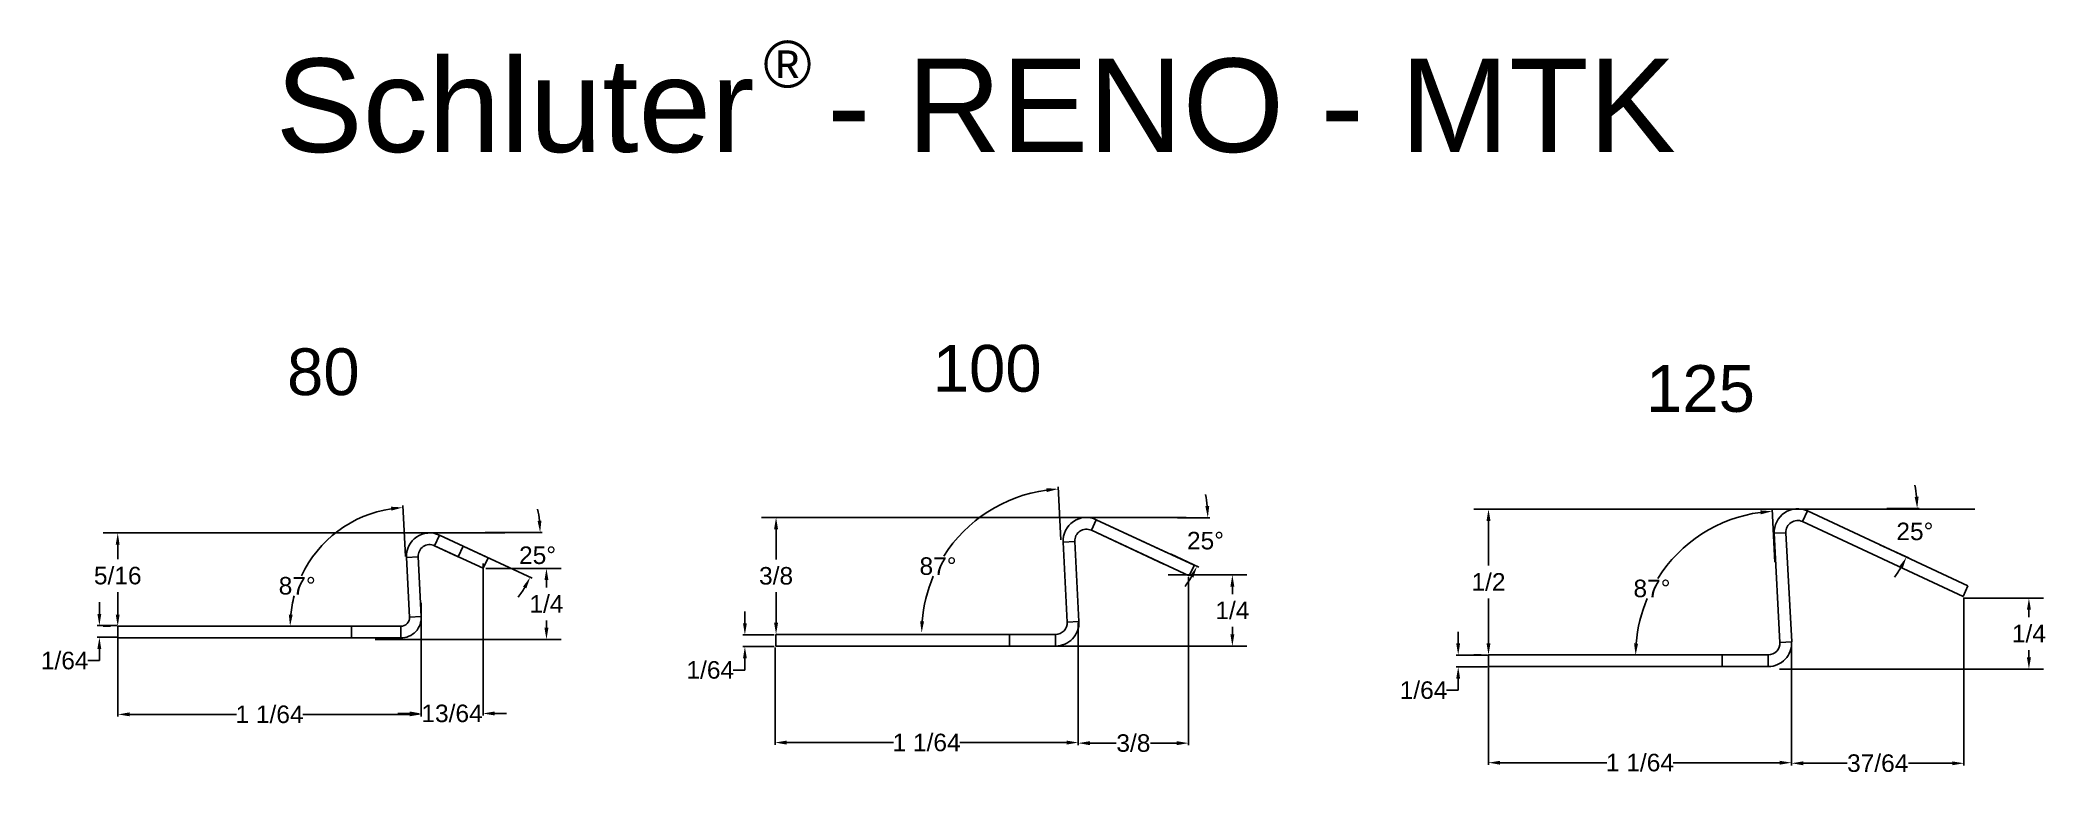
# Model space of a CAD drawing. Header units: millimetres. Extents: x 158 to 330, y 69 to 133.
import ezdxf

# ---------------------------------------------------------------- set-up
doc = ezdxf.new("R2010")
doc.units = ezdxf.units.MM
doc.linetypes.add('AUSGEZOGEN', pattern=[0])
doc.linetypes.add('VONLAYER', pattern=[0])
for name, color, linetype in [('4', 7, 'Continuous'), ('Bem', 3, 'Continuous'), ('TEXT', 7, 'Continuous'), ('var3', 7, 'Continuous'), ('var4', 7, 'Continuous')]:
    doc.layers.add(name, color=color, linetype=linetype)
doc.styles.add('ARIAL', font='ARIAL.TTF')
doc.styles.add('STYLE1', font='ARIAL.TTF')
doc.dimstyles.new('ISO-25', dxfattribs={"dimtxt": 2.5, "dimasz": 2.5, "dimexe": 1.25, "dimexo": 0.625, "dimtad": 1, "dimtxsty": 'Standard', "dimcen": 2.5, "dimclrt": 7, "dimadec": 0, "dimazin": 0, "dimtfac": 1, "dimtmove": 0, "dimatfit": 3, "dimfxl": 0, "dimarcsym": 0})
doc.dimstyles.get("Standard").update_dxf_attribs({"dimtxt": 0.18, "dimasz": 0.18, "dimexe": 0.18, "dimexo": 0.0625, "dimgap": 0.09, "dimtad": 0, "dimtih": 1, "dimtoh": 1, "dimdec": 4, "dimzin": 0, "dimdsep": 46, "dimtxsty": 'Standard', "dimcen": 0.09, "dimadec": 0, "dimazin": 0, "dimtfac": 1, "dimtdec": 4, "dimtofl": 0, "dimtmove": 0, "dimatfit": 3, "dimfxl": 0, "dimtolj": 1, "dimtzin": 0, "dimarcsym": 0})

# ---------------------------------------------------------------- blocks, each defined once
blk = doc.blocks.new('645604C0_00026', base_point=(97.23, 175.61))
at = {"layer": '4', "color": 1}
for p, q in [((105.98, 185.65), (106.56, 186.47)), ((104.42, 184.96), (103.42, 185.08)), ((97.06, 174.63), (97.23, 175.61)), ((103.28, 175.67), (102.28, 175.79)), ((100.94, 173.94), (101.12, 174.93))]:
    blk.add_line(p, q, dxfattribs=at)
at = {"layer": '4'}
for p, q in [((105.98, 185.65), (118.4, 176.96)), ((106.56, 186.47), (118.97, 177.78)), ((102.28, 175.79), (103.42, 185.08)), ((103.28, 175.67), (104.42, 184.96)), ((100.94, 173.94), (77.36, 178.1)), ((97.23, 175.61), (101.12, 174.93))]:
    blk.add_line(p, q, dxfattribs=at)
blk.add_lwpolyline([(97.23, 175.61), (77.54, 179.09), (77.36, 178.1)], dxfattribs=at)
for centre, radius, start, end in [((105.41, 184.83), 2, 55.0002, 173.0001), ((105.41, 184.83), 1, 55.0002, 173.0001), ((101.29, 175.91), 2, 260, 353.0001), ((101.29, 175.91), 1, 260, 353.0001)]:
    blk.add_arc(centre, radius, start, end, dxfattribs=at)
blk = doc.blocks.new('*D2')
at = {"layer": 'Bem', "color": 0, "lineweight": -2}
for p, q in [((198.15, 90.76), (163.78, 90.76)), ((165.03, 89.76), (165.03, 88.5)), ((165.03, 83.77), (165.03, 85.7)), ((164.42, 82.77), (163.78, 82.77))]:
    blk.add_line(p, q, dxfattribs=at)
at = {"layer": 'Bem', "color": 0}
for points in [[(164.86, 89.76), (165.19, 89.76), (165.03, 90.76)], [(164.86, 83.77), (165.19, 83.77), (165.03, 82.77)]]:
    blk.add_solid(points, dxfattribs=at)
at = {"layer": 'Defpoints', "color": 0}
for p in [(198.78, 90.76), (165.03, 82.77), (165.05, 82.77)]:
    blk.add_point(p, dxfattribs=at)
at = {"layer": 'Bem', "color": 7, "insert": (165.03, 87.1), "char_height": 1.5, "attachment_point": 5, "style": 'ARIAL'}
blk.add_mtext('5/16', dxfattribs=at)
blk = doc.blocks.new('*D3')
at = {"layer": 'Bem', "color": 0, "lineweight": -2}
for p, q in [((256.46, 92.08), (220.12, 92.08)), ((221.37, 91.08), (221.37, 88.48)), ((221.37, 83.08), (221.37, 85.68)), ((221.97, 82.08), (222.62, 82.08))]:
    blk.add_line(p, q, dxfattribs=at)
at = {"layer": 'Bem', "color": 0}
for points in [[(221.2, 91.08), (221.54, 91.08), (221.37, 92.08)], [(221.2, 83.08), (221.54, 83.08), (221.37, 82.08)]]:
    blk.add_solid(points, dxfattribs=at)
at = {"layer": 'Defpoints', "color": 0}
for p in [(257.09, 92.08), (221.35, 82.08), (221.37, 82.08)]:
    blk.add_point(p, dxfattribs=at)
at = {"layer": 'Bem', "color": 7, "insert": (221.37, 87.08), "char_height": 1.5, "attachment_point": 5, "style": 'ARIAL'}
blk.add_mtext('3/8', dxfattribs=at)
blk = doc.blocks.new('*D4')
at = {"layer": 'Bem', "color": 0, "lineweight": -2}
for p, q in [((323.97, 92.79), (281.09, 92.79)), ((282.34, 91.79), (282.34, 87.96)), ((282.34, 81.32), (282.34, 85.16)), ((281.71, 80.32), (281.09, 80.32))]:
    blk.add_line(p, q, dxfattribs=at)
at = {"layer": 'Bem', "color": 0}
for points in [[(282.17, 91.79), (282.51, 91.79), (282.34, 92.79)], [(282.17, 81.32), (282.51, 81.32), (282.34, 80.32)]]:
    blk.add_solid(points, dxfattribs=at)
at = {"layer": 'Defpoints', "color": 0}
for p in [(324.59, 92.79), (282.34, 80.32), (282.34, 80.32)]:
    blk.add_point(p, dxfattribs=at)
at = {"layer": 'Bem', "color": 7, "insert": (282.34, 86.56), "char_height": 1.5, "attachment_point": 5, "style": 'ARIAL'}
blk.add_mtext('1/2', dxfattribs=at)
blk = doc.blocks.new('*D5')
at = {"layer": 'Bem', "color": 0, "lineweight": -2}
for p, q in [((323.11, 85.18), (329.84, 85.18)), ((328.59, 84.18), (328.59, 83.54)), ((328.59, 80.1), (328.59, 80.74)), ((307.25, 79.1), (329.84, 79.1))]:
    blk.add_line(p, q, dxfattribs=at)
at = {"layer": 'Bem', "color": 0}
for points in [[(328.42, 84.18), (328.76, 84.18), (328.59, 85.18)], [(328.42, 80.1), (328.76, 80.1), (328.59, 79.1)]]:
    blk.add_solid(points, dxfattribs=at)
at = {"layer": 'Defpoints', "color": 0}
for p in [(322.48, 85.18), (328.59, 85.18), (306.62, 79.1)]:
    blk.add_point(p, dxfattribs=at)
at = {"layer": 'Bem', "color": 7, "insert": (328.59, 82.14), "char_height": 1.5, "attachment_point": 5, "style": 'ARIAL'}
blk.add_mtext('1/4', dxfattribs=at)
blk = doc.blocks.new('*D6')
at = {"layer": 'Bem', "color": 0, "lineweight": -2}
for p, q in [((254.94, 87.16), (261.67, 87.16)), ((260.42, 86.16), (260.42, 85.52)), ((260.42, 82.08), (260.42, 82.72)), ((239.08, 81.08), (261.67, 81.08))]:
    blk.add_line(p, q, dxfattribs=at)
at = {"layer": 'Bem', "color": 0}
for points in [[(260.25, 86.16), (260.59, 86.16), (260.42, 87.16)], [(260.25, 82.08), (260.59, 82.08), (260.42, 81.08)]]:
    blk.add_solid(points, dxfattribs=at)
at = {"layer": 'Defpoints', "color": 0}
for p in [(254.31, 87.16), (260.42, 87.16), (238.45, 81.08)]:
    blk.add_point(p, dxfattribs=at)
at = {"layer": 'Bem', "color": 7, "insert": (260.42, 84.12), "char_height": 1.5, "attachment_point": 5, "style": 'ARIAL'}
blk.add_mtext('1/4', dxfattribs=at)
blk = doc.blocks.new('*D7')
at = {"layer": 'Bem', "color": 0, "lineweight": -2}
for p, q in [((196.54, 87.72), (202.97, 87.72)), ((201.72, 86.72), (201.72, 86.08)), ((201.72, 82.64), (201.72, 83.28)), ((187.07, 81.64), (202.97, 81.64))]:
    blk.add_line(p, q, dxfattribs=at)
at = {"layer": 'Bem', "color": 0}
for points in [[(201.55, 86.72), (201.89, 86.72), (201.72, 87.72)], [(201.55, 82.64), (201.89, 82.64), (201.72, 81.64)]]:
    blk.add_solid(points, dxfattribs=at)
at = {"layer": 'Defpoints', "color": 0}
for p in [(195.92, 87.72), (201.72, 87.72), (186.44, 81.64)]:
    blk.add_point(p, dxfattribs=at)
at = {"layer": 'Bem', "color": 7, "insert": (201.72, 84.68), "char_height": 1.5, "attachment_point": 5, "style": 'ARIAL'}
blk.add_mtext('1/4', dxfattribs=at)
blk = doc.blocks.new('*D8')
at = {"layer": 'Defpoints', "color": 0, "linetype": 'VONLAYER'}
for p in [(300.73, 90.76), (306.85, 88.19), (307.21, 81.35), (282.27, 80.3), (302.27, 80.3)]:
    blk.add_point(p, dxfattribs=at)
at = {"layer": 'var3', "color": 0, "linetype": 'VONLAYER', "lineweight": -2}
blk.add_line((306.85, 88.25), (306.61, 92.79), dxfattribs=at)
for start, end in [(97.6468, 147.8676), (156.8528, 175.3533)]:
    blk.add_arc((307.26, 80.3), 12.33, start, end, dxfattribs=at)
at = {"layer": 'var3', "color": 0, "linetype": 'VONLAYER'}
for points in [[(305.61, 92.69), (305.64, 92.35), (306.62, 92.61)], [(295.14, 81.29), (294.8, 81.3), (294.93, 80.3)]]:
    blk.add_solid(points, dxfattribs=at)
at = {"layer": 'var3', "color": 0, "linetype": 'VONLAYER', "insert": (296.33, 86), "char_height": 1.5, "attachment_point": 5, "style": 'ARIAL'}
blk.add_mtext('\\A1;87°', dxfattribs=at)
blk = doc.blocks.new('*D9')
at = {"layer": 'Defpoints', "color": 0, "linetype": 'VONLAYER'}
for p in [(308.68, 92.85), (316.37, 92.85), (309.59, 92.67), (315.78, 89.78), (318.62, 90.03)]:
    blk.add_point(p, dxfattribs=at)
at = {"layer": 'var3', "color": 0, "linetype": 'VONLAYER', "lineweight": -2}
for p, q in [((316.43, 92.85), (319.21, 92.85)), ((315.84, 89.75), (318.27, 88.62))]:
    blk.add_line(p, q, dxfattribs=at)
for start, end in [(5.8229, 11.6457), (323.3541, 329.177)]:
    blk.add_arc((309.19, 92.85), 9.84, start, end, dxfattribs=at)
at = {"layer": 'var3', "color": 0, "linetype": 'VONLAYER'}
for points in [[(319.15, 93.86), (318.81, 93.84), (319.03, 92.85)], [(317.49, 87.89), (317.79, 87.73), (318.11, 88.69)]]:
    blk.add_solid(points, dxfattribs=at)
at = {"layer": 'var3', "color": 0, "linetype": 'VONLAYER', "insert": (318.83, 90.88), "char_height": 1.5, "attachment_point": 5, "style": 'ARIAL'}
blk.add_mtext('\\A1;25°', dxfattribs=at)
blk = doc.blocks.new('*D10')
at = {"layer": 'Defpoints', "color": 0, "linetype": 'VONLAYER'}
for p in [(239.63, 92.66), (245.75, 90.1), (246.11, 83.25), (221.16, 82.2), (241.16, 82.2)]:
    blk.add_point(p, dxfattribs=at)
at = {"layer": 'var3', "color": 0, "linetype": 'VONLAYER', "lineweight": -2}
blk.add_line((245.74, 90.16), (245.51, 94.7), dxfattribs=at)
for start, end in [(97.6468, 147.8676), (156.8528, 175.3533)]:
    blk.add_arc((246.16, 82.2), 12.33, start, end, dxfattribs=at)
at = {"layer": 'var3', "color": 0, "linetype": 'VONLAYER'}
for points in [[(244.5, 94.59), (244.54, 94.26), (245.52, 94.52)], [(234.03, 83.19), (233.7, 83.21), (233.83, 82.2)]]:
    blk.add_solid(points, dxfattribs=at)
at = {"layer": 'var3', "color": 0, "linetype": 'VONLAYER', "insert": (235.23, 87.91), "char_height": 1.5, "attachment_point": 5, "style": 'ARIAL'}
blk.add_mtext('\\A1;87°', dxfattribs=at)
blk = doc.blocks.new('*D11')
at = {"layer": 'Defpoints', "color": 0, "linetype": 'VONLAYER'}
for p in [(247.97, 92.06), (248.88, 91.87), (255.66, 92.06), (255.07, 88.98), (257.91, 89.23)]:
    blk.add_point(p, dxfattribs=at)
at = {"layer": 'var3', "color": 0, "linetype": 'VONLAYER', "lineweight": -2}
for p, q in [((255.72, 92.06), (258.5, 92.06)), ((255.13, 88.96), (257.56, 87.82))]:
    blk.add_line(p, q, dxfattribs=at)
for start, end in [(5.8229, 11.6457), (323.3541, 329.177)]:
    blk.add_arc((248.48, 92.06), 9.84, start, end, dxfattribs=at)
at = {"layer": 'var3', "color": 0, "linetype": 'VONLAYER'}
for points in [[(258.44, 93.06), (258.11, 93.05), (258.32, 92.06)], [(256.79, 87.09), (257.08, 86.93), (257.4, 87.9)]]:
    blk.add_solid(points, dxfattribs=at)
at = {"layer": 'var3', "color": 0, "linetype": 'VONLAYER', "insert": (258.12, 90.09), "char_height": 1.5, "attachment_point": 5, "style": 'ARIAL'}
blk.add_mtext('\\A1;25°', dxfattribs=at)
blk = doc.blocks.new('*D12')
at = {"layer": 'Defpoints', "color": 0}
for p in [(184.57, 91.41), (189.66, 88.67), (184.97, 82.77), (189.18, 82.77), (189.93, 83.56)]:
    blk.add_point(p, dxfattribs=at)
at = {"layer": 'var4', "color": 0, "lineweight": -2}
for p, q in [((189.66, 88.73), (189.43, 93.12)), ((184.9, 82.77), (179.6, 82.77))]:
    blk.add_line(p, q, dxfattribs=at)
for start, end in [(98.6278, 154.9408), (165.1973, 174.3722)]:
    blk.add_arc((189.97, 82.77), 10.18, start, end, dxfattribs=at)
at = {"layer": 'var4', "color": 0}
for points in [[(188.42, 93), (188.46, 92.67), (189.43, 92.94)], [(180, 83.76), (179.67, 83.78), (179.78, 82.77)]]:
    blk.add_solid(points, dxfattribs=at)
at = {"layer": 'var4', "color": 0, "insert": (180.39, 86.23), "char_height": 1.5, "attachment_point": 5, "style": 'ARIAL'}
blk.add_mtext('\\A1;87°', dxfattribs=at)
blk = doc.blocks.new('*D13')
at = {"layer": 'Defpoints', "color": 0, "linetype": 'VONLAYER'}
for p in [(191.66, 90.8), (192.5, 90.61), (194.53, 89.67), (196.41, 90.8), (200.8, 88.2)]:
    blk.add_point(p, dxfattribs=at)
at = {"layer": 'var4', "color": 0, "linetype": 'VONLAYER', "lineweight": -2}
for p, q in [((194.59, 89.64), (200.49, 86.89)), ((196.47, 90.8), (201.36, 90.8))]:
    blk.add_line(p, q, dxfattribs=at)
for start, end in [(6.32, 12.6401), (322.36, 328.68)]:
    blk.add_arc((192.11, 90.8), 9.07, start, end, dxfattribs=at)
at = {"layer": 'var4', "color": 0, "linetype": 'VONLAYER'}
for points in [[(201.29, 91.81), (200.96, 91.79), (201.18, 90.8)], [(199.71, 86.16), (200, 86.01), (200.33, 86.97)]]:
    blk.add_solid(points, dxfattribs=at)
at = {"layer": 'var4', "color": 0, "linetype": 'VONLAYER', "insert": (200.96, 88.84), "char_height": 1.5, "attachment_point": 5, "style": 'ARIAL'}
blk.add_mtext('\\A1;25°', dxfattribs=at)
blk = doc.blocks.new('*D14')
at = {"layer": 'Defpoints', "color": 0, "linetype": 'VONLAYER'}
for p in [(163.46, 82.83), (165.04, 82.83), (165.04, 81.83)]:
    blk.add_point(p, dxfattribs=at)
at = {"layer": 'var4', "color": 0, "linetype": 'VONLAYER', "lineweight": -2}
for p, q in [((163.46, 83.83), (163.46, 84.83)), ((164.98, 82.83), (163.28, 82.83)), ((164.98, 81.83), (163.28, 81.83)), ((163.46, 80.83), (163.46, 79.83)), ((163.46, 79.83), (162.46, 79.83))]:
    blk.add_line(p, q, dxfattribs=at)
at = {"layer": 'var4', "color": 0, "linetype": 'VONLAYER'}
for points in [[(163.29, 83.83), (163.62, 83.83), (163.46, 82.83)], [(163.29, 80.83), (163.62, 80.83), (163.46, 81.83)]]:
    blk.add_solid(points, dxfattribs=at)
at = {"layer": 'var4', "color": 0, "linetype": 'VONLAYER', "insert": (160.49, 79.83), "char_height": 1.5, "attachment_point": 5, "style": 'ARIAL'}
blk.add_mtext('\\A1;1/64', dxfattribs=at)
blk = doc.blocks.new('*D15')
at = {"layer": 'Defpoints', "color": 0, "linetype": 'VONLAYER'}
for p in [(191, 83.67), (165.04, 81.83), (191, 75.23)]:
    blk.add_point(p, dxfattribs=at)
at = {"layer": 'var4', "color": 0, "linetype": 'VONLAYER', "lineweight": -2}
for p, q in [((191, 83.61), (191, 75.05)), ((165.04, 81.77), (165.04, 75.05)), ((166.04, 75.23), (175.18, 75.23)), ((190, 75.23), (180.86, 75.23))]:
    blk.add_line(p, q, dxfattribs=at)
at = {"layer": 'var4', "color": 0, "linetype": 'VONLAYER'}
for points in [[(166.04, 75.4), (166.04, 75.07), (165.04, 75.23)], [(190, 75.4), (190, 75.07), (191, 75.23)]]:
    blk.add_solid(points, dxfattribs=at)
at = {"layer": 'var4', "color": 0, "linetype": 'VONLAYER', "insert": (178.02, 75.23), "char_height": 1.5, "attachment_point": 5, "style": 'ARIAL'}
blk.add_mtext('\\A1;1 1/64', dxfattribs=at)
blk = doc.blocks.new('*D16')
at = {"layer": 'Defpoints', "color": 0}
for p in [(196.29, 88.21), (191, 84.85), (196.29, 75.31)]:
    blk.add_point(p, dxfattribs=at)
at = {"layer": 'var4', "color": 0, "lineweight": -2}
for p, q in [((196.29, 88.15), (196.29, 75.13)), ((191, 84.79), (191, 75.13)), ((190, 75.31), (189, 75.31)), ((197.29, 75.31), (198.29, 75.31))]:
    blk.add_line(p, q, dxfattribs=at)
at = {"layer": 'var4', "color": 0}
for points in [[(190, 75.48), (190, 75.14), (191, 75.31)], [(197.29, 75.48), (197.29, 75.14), (196.29, 75.31)]]:
    blk.add_solid(points, dxfattribs=at)
at = {"layer": 'var4', "color": 0, "insert": (193.64, 75.31), "char_height": 1.5, "attachment_point": 5, "style": 'ARIAL'}
blk.add_mtext('\\A1;13/64', dxfattribs=at)
blk = doc.blocks.new('*D17')
at = {"layer": 'Defpoints', "color": 0, "linetype": 'VONLAYER'}
for p in [(218.7, 81.03), (221.28, 82.03), (221.28, 81.03)]:
    blk.add_point(p, dxfattribs=at)
at = {"layer": 'var3', "color": 0, "linetype": 'VONLAYER', "lineweight": -2}
for p, q in [((218.7, 83.03), (218.7, 84.03)), ((221.22, 82.03), (218.52, 82.03)), ((221.22, 81.03), (218.52, 81.03)), ((218.7, 79.03), (217.7, 79.03)), ((218.7, 80.03), (218.7, 79.03))]:
    blk.add_line(p, q, dxfattribs=at)
at = {"layer": 'var3', "color": 0, "linetype": 'VONLAYER'}
for points in [[(218.54, 83.03), (218.87, 83.03), (218.7, 82.03)], [(218.54, 80.03), (218.87, 80.03), (218.7, 81.03)]]:
    blk.add_solid(points, dxfattribs=at)
at = {"layer": 'var3', "color": 0, "linetype": 'VONLAYER', "insert": (215.74, 79.03), "char_height": 1.5, "attachment_point": 5, "style": 'ARIAL'}
blk.add_mtext('\\A1;1/64', dxfattribs=at)
blk = doc.blocks.new('*D18')
at = {"layer": 'Defpoints', "color": 0, "linetype": 'VONLAYER'}
for p in [(247.23, 83.13), (221.28, 81.03), (247.23, 72.82)]:
    blk.add_point(p, dxfattribs=at)
at = {"layer": 'var3', "color": 0, "linetype": 'VONLAYER', "lineweight": -2}
for p, q in [((247.23, 83.07), (247.23, 72.64)), ((221.28, 80.96), (221.28, 72.64)), ((222.28, 72.82), (231.42, 72.82)), ((246.23, 72.82), (237.09, 72.82))]:
    blk.add_line(p, q, dxfattribs=at)
at = {"layer": 'var3', "color": 0, "linetype": 'VONLAYER'}
for points in [[(222.28, 72.99), (222.28, 72.65), (221.28, 72.82)], [(246.23, 72.99), (246.23, 72.65), (247.23, 72.82)]]:
    blk.add_solid(points, dxfattribs=at)
at = {"layer": 'var3', "color": 0, "linetype": 'VONLAYER', "insert": (234.25, 72.82), "char_height": 1.5, "attachment_point": 5, "style": 'ARIAL'}
blk.add_mtext('\\A1;1 1/64', dxfattribs=at)
blk = doc.blocks.new('*D19')
at = {"layer": 'Defpoints', "color": 0}
for p in [(256.66, 87.03), (247.23, 83.07), (256.66, 72.77)]:
    blk.add_point(p, dxfattribs=at)
at = {"layer": 'var3', "color": 0, "lineweight": -2}
for p, q in [((256.66, 86.96), (256.66, 72.59)), ((247.23, 83.01), (247.23, 72.59)), ((248.23, 72.77), (250.49, 72.77)), ((255.66, 72.77), (253.4, 72.77))]:
    blk.add_line(p, q, dxfattribs=at)
at = {"layer": 'var3', "color": 0}
for points in [[(248.23, 72.94), (248.23, 72.6), (247.23, 72.77)], [(255.66, 72.94), (255.66, 72.6), (256.66, 72.77)]]:
    blk.add_solid(points, dxfattribs=at)
at = {"layer": 'var3', "color": 0, "insert": (251.95, 72.77), "char_height": 1.5, "attachment_point": 5, "style": 'ARIAL'}
blk.add_mtext('\\A1;3/8', dxfattribs=at)
blk = doc.blocks.new('*D20')
at = {"layer": 'Defpoints', "color": 0, "linetype": 'VONLAYER'}
for p in [(279.75, 79.3), (282.33, 80.3), (282.33, 79.3)]:
    blk.add_point(p, dxfattribs=at)
at = {"layer": 'var3', "color": 0, "linetype": 'VONLAYER', "lineweight": -2}
for p, q in [((279.75, 81.3), (279.75, 82.3)), ((282.26, 80.3), (279.57, 80.3)), ((282.26, 79.3), (279.57, 79.3)), ((279.75, 77.3), (278.75, 77.3)), ((279.75, 78.3), (279.75, 77.3))]:
    blk.add_line(p, q, dxfattribs=at)
at = {"layer": 'var3', "color": 0, "linetype": 'VONLAYER'}
for points in [[(279.58, 81.3), (279.91, 81.3), (279.75, 80.3)], [(279.58, 78.3), (279.91, 78.3), (279.75, 79.3)]]:
    blk.add_solid(points, dxfattribs=at)
at = {"layer": 'var3', "color": 0, "linetype": 'VONLAYER', "insert": (276.78, 77.3), "char_height": 1.5, "attachment_point": 5, "style": 'ARIAL'}
blk.add_mtext('\\A1;1/64', dxfattribs=at)
blk = doc.blocks.new('*D21')
at = {"layer": 'Defpoints', "color": 0, "linetype": 'VONLAYER'}
for p in [(308.27, 81.41), (282.33, 79.3), (308.27, 71.1)]:
    blk.add_point(p, dxfattribs=at)
at = {"layer": 'var3', "color": 0, "linetype": 'VONLAYER', "lineweight": -2}
for p, q in [((308.27, 81.34), (308.27, 70.92)), ((282.33, 79.24), (282.33, 70.92)), ((283.33, 71.1), (292.46, 71.1)), ((307.27, 71.1), (298.14, 71.1))]:
    blk.add_line(p, q, dxfattribs=at)
at = {"layer": 'var3', "color": 0, "linetype": 'VONLAYER'}
for points in [[(283.33, 71.26), (283.33, 70.93), (282.33, 71.1)], [(307.27, 71.26), (307.27, 70.93), (308.27, 71.1)]]:
    blk.add_solid(points, dxfattribs=at)
at = {"layer": 'var3', "color": 0, "linetype": 'VONLAYER', "insert": (295.3, 71.1), "char_height": 1.5, "attachment_point": 5, "style": 'ARIAL'}
blk.add_mtext('\\A1;1 1/64', dxfattribs=at)
blk = doc.blocks.new('*D22')
at = {"layer": 'Defpoints', "color": 0}
for p in [(323.03, 85.3), (308.27, 81.34), (323.03, 71.05)]:
    blk.add_point(p, dxfattribs=at)
at = {"layer": 'var3', "color": 0, "lineweight": -2}
for p, q in [((323.03, 85.24), (323.03, 70.87)), ((308.27, 81.28), (308.27, 70.87)), ((309.27, 71.05), (313.03, 71.05)), ((322.03, 71.05), (318.27, 71.05))]:
    blk.add_line(p, q, dxfattribs=at)
at = {"layer": 'var3', "color": 0}
for points in [[(309.27, 71.21), (309.27, 70.88), (308.27, 71.05)], [(322.03, 71.21), (322.03, 70.88), (323.03, 71.05)]]:
    blk.add_solid(points, dxfattribs=at)
at = {"layer": 'var3', "color": 0, "insert": (315.65, 71.05), "char_height": 1.5, "attachment_point": 5, "style": 'ARIAL'}
blk.add_mtext('\\A1;37/64', dxfattribs=at)

msp = doc.modelspace()

# ---------------------------------------------------------------- linework, layer by layer
msp.add_line((323.37419, 86.23054), (322.95158, 85.32425))
at = {"layer": 'var3', "color": 1, "linetype": 'AUSGEZOGEN'}
for p, q in [((248.3545, 90.98634), (248.77709, 91.89264)), ((246.93327, 90.0277), (245.93463, 89.97537)), ((247.29191, 83.18469), (246.29328, 83.13235)), ((241.34933, 81.08002), (241.34933, 82.08002)), ((245.29464, 81.08001), (245.29464, 82.08002))]:
    msp.add_line(p, q, dxfattribs=at)
at = {"layer": 'var3'}
for p, q in [((257.15363, 87.98662), (248.77709, 91.89264)), ((256.73097, 87.08031), (248.35449, 90.98632)), ((256.73083, 87.08002), (257.15348, 87.98631))]:
    msp.add_line(p, q, dxfattribs=at)
at = {"layer": 'var3', "color": 7, "linetype": 'AUSGEZOGEN'}
for p, q in [((248.77715, 91.89265), (254.96934, 89.00516)), ((246.29328, 83.13235), (245.93463, 89.97537)), ((247.29191, 83.18469), (246.93327, 90.0277)), ((248.3545, 90.98634), (254.54669, 88.09886)), ((221.34931, 82.08003), (221.34932, 81.08003)), ((241.34933, 82.08002), (221.34932, 82.08001)), ((241.34933, 81.08002), (221.34932, 81.08002)), ((241.34933, 82.08002), (245.29464, 82.08002)), ((241.34933, 81.08002), (245.29464, 81.08001))]:
    msp.add_line(p, q, dxfattribs=at)
for centre, radius, start, end in [((247.93185, 90.08002), 2, 64.9999008, 183.0001068), ((247.93185, 90.08002), 1, 64.9999008, 183.0001068), ((245.29464, 83.08002), 2, 270, 3.0000916), ((245.29464, 83.08002), 1, 270, 3.0000916)]:
    msp.add_arc(centre, radius, start, end, dxfattribs=at)
at = {"layer": 'var4', "color": 1, "linetype": 'AUSGEZOGEN'}
for p, q in [((192.14241, 89.6668), (192.56503, 90.57311)), ((194.16433, 88.72397), (194.58694, 89.63027)), ((190.73836, 88.71976), (189.73973, 88.66742)), ((185.04746, 81.77019), (185.04745, 82.77018)), ((189.25846, 81.77017), (189.25845, 82.77018)), ((191.00606, 83.61177), (190.00743, 83.55943))]:
    msp.add_line(p, q, dxfattribs=at)
at = {"layer": 'var4', "color": 7, "linetype": 'AUSGEZOGEN'}
for p, q in [((192.14241, 89.6668), (194.16432, 88.72396)), ((192.56501, 90.5731), (194.59183, 89.62799)), ((190.00743, 83.55943), (189.73973, 88.66742)), ((191.00606, 83.61177), (190.73836, 88.71976)), ((165.04745, 82.7702), (165.04745, 81.7702)), ((185.04745, 82.77018), (165.04747, 82.77018)), ((185.04745, 82.77018), (189.25845, 82.77018)), ((185.04746, 81.77019), (165.04747, 81.77019)), ((185.04746, 81.77019), (189.25846, 81.77017))]:
    msp.add_line(p, q, dxfattribs=at)
at = {"layer": 'var4'}
for p, q in [((196.29481, 87.7305), (192.14241, 89.6668)), ((196.71743, 88.63681), (192.56503, 90.57311)), ((196.29481, 87.7305), (196.71743, 88.63681))]:
    msp.add_line(p, q, dxfattribs=at)
at = {"layer": 'var4', "color": 7, "linetype": 'AUSGEZOGEN'}
for centre, radius, start, end in [((191.72491, 88.77146), 1.9879, 64.9999962, 183), ((191.72491, 88.77146), 0.9879, 65, 183), ((189.25845, 83.52018), 1.75, 270, 3), ((189.25845, 83.52018), 0.75, 270, 3)]:
    msp.add_arc(centre, radius, start, end, dxfattribs=at)

# ---------------------------------------------------------------- block references
at = {"rotation": 10.0000000000002}
msp.add_blockref('645604C0_00026', (302.33926, 80.32421), dxfattribs=at)

# ---------------------------------------------------------------- texts
at = {"layer": 'TEXT', "color": 7, "linetype": 'Continuous', "style": 'STYLE1'}
msp.add_text('®', height=4, dxfattribs=at).set_placement((220.29174, 128.86811))
at = {"layer": 'var3', "linetype": 'VONLAYER', "style": 'ARIAL'}
for s, p in [('80', (179.51635, 102.55352)), ('100', (234.77584, 102.84412)), ('125', (295.81905, 101.1194))]:
    msp.add_text(s, height=4, dxfattribs=at).set_placement(p)
at = {"layer": 'var4', "linetype": 'VONLAYER', "style": 'ARIAL'}
msp.add_text('Schluter  - RENO - MTK', height=8, dxfattribs=at).set_placement((178.5387, 123.35595))

# ---------------------------------------------------------------- dimensions: what is measured, and where the dimension line sits
at = {"layer": 'Bem', "color": 0}
for base, p1, p2, text, override, picture, middle in [((282.33926, 80.32422), (324.59001, 92.7937), (282.33926, 80.32422), '1/2', {"dimtxt": 1.5, "dimasz": 1, "dimtih": 1, "dimtoh": 1, "dimdsep": 46, "dimtxsty": 'ARIAL'}, '*D4', (282.33926, 86.55896)), ((260.41983, 87.16084), (238.45186, 81.08245), (254.3125, 87.16084), '1/4', {"dimtxt": 1.5, "dimasz": 1, "dimtad": 0, "dimtih": 1, "dimtoh": 1, "dimdec": 1, "dimrnd": 1, "dimdsep": 46, "dimtxsty": 'ARIAL', "dimtix": 1}, '*D6', (260.41983, 84.12164)), ((328.5887, 85.18031), (306.62074, 79.10192), (322.48138, 85.18031), '1/4', {"dimtxt": 1.5, "dimasz": 1, "dimtad": 0, "dimtih": 1, "dimtoh": 1, "dimdec": 1, "dimrnd": 1, "dimdsep": 46, "dimtxsty": 'ARIAL', "dimtix": 1}, '*D5', (328.5887, 82.14112))]:
    dim = msp.add_linear_dim(base=base, p1=p1, p2=p2, angle=90, text=text, dimstyle='ISO-25', override=override, dxfattribs=at)
    dim.commit()
    dim.dimension.update_dxf_attribs({"geometry": picture, "text_midpoint": middle})
for base, p1, p2, text, override, picture, middle in [((221.36984, 82.08003), (257.08945, 92.08002), (221.34931, 82.08003), '3/8', {"dimtxt": 1.5, "dimasz": 1, "dimtad": 0, "dimtih": 1, "dimtoh": 1, "dimtxsty": 'ARIAL'}, '*D3', (221.36984, 87.08003)), ((165.02578, 82.7702), (198.77803, 90.75936), (165.04745, 82.7702), '5/16', {"dimtxt": 1.5, "dimasz": 1, "dimtad": 0, "dimtih": 1, "dimtoh": 1, "dimtxsty": 'ARIAL'}, '*D2', (165.02578, 87.09851)), ((201.72082, 87.71895), (186.44287, 81.64056), (195.91808, 87.71895), '1/4', {"dimtxt": 1.5, "dimasz": 1, "dimtad": 0, "dimtih": 1, "dimtoh": 1, "dimdec": 1, "dimrnd": 1, "dimdsep": 46, "dimtxsty": 'ARIAL', "dimtix": 1}, '*D7', (201.72082, 84.67976))]:
    dim = msp.add_linear_dim(base=base, p1=p1, p2=p2, angle=90, text=text, dimstyle='ISO-25', override=override, dxfattribs=at)
    dim.commit()
    dim.dimension.update_dxf_attribs({"geometry": picture, "text_midpoint": middle, "dimtype": 160})
at = {"layer": 'var3', "linetype": 'VONLAYER'}
for base, line1, line2, override, picture, middle in [((239.62538, 92.66176), ((246.10616, 83.25446), (245.74751, 90.09748)), ((241.16221, 82.20213), (221.1622, 82.20212)), {"dimtxt": 1.5, "dimasz": 1, "dimjust": 1, "dimtxsty": 'ARIAL'}, '*D10', (235.22585, 87.90633)), ((318.61757, 90.02855), ((308.67995, 92.85186), (316.36961, 92.85186)), ((309.5869, 92.66544), (315.77909, 89.77795)), {"dimtxt": 1.5, "dimasz": 1, "dimtxsty": 'ARIAL'}, '*D9', (318.83191, 90.88143)), ((257.91011, 89.23329), ((247.97249, 92.05661), (255.66215, 92.05661)), ((248.87943, 91.87019), (255.07163, 88.98269)), {"dimtxt": 1.5, "dimasz": 1, "dimtxsty": 'ARIAL'}, '*D11', (258.12445, 90.08618)), ((300.72865, 90.75618), ((307.20942, 81.34888), (306.85078, 88.19189)), ((302.26547, 80.29654), (282.26546, 80.29654)), {"dimtxt": 1.5, "dimasz": 1, "dimjust": 1, "dimtxsty": 'ARIAL'}, '*D8', (296.32911, 86.00075))]:
    dim = msp.add_angular_dim_2l(base=base, line1=line1, line2=line2, dimstyle='Standard', override=override, dxfattribs=at)
    dim.commit()
    dim.dimension.update_dxf_attribs({"geometry": picture, "text_midpoint": middle, "dimtype": 162})
at = {"layer": 'var3'}
for base, p1, p2, text, picture, middle in [((256.66448, 72.77018), (247.22557, 83.06781), (256.66448, 87.02564), '3/8', '*D19', (251.94502, 72.77018)), ((323.02911, 71.04546), (308.26877, 81.34309), (323.02911, 85.30092), '37/64', '*D22', (315.64894, 71.04546))]:
    dim = msp.add_linear_dim(base=base, p1=p1, p2=p2, text=text, dimstyle='Standard', override={"dimtxt": 1.5, "dimasz": 1, "dimtxsty": 'ARIAL'}, dxfattribs=at)
    dim.commit()
    dim.dimension.update_dxf_attribs({"geometry": picture, "text_midpoint": middle})
at = {"layer": 'var3', "linetype": 'VONLAYER'}
for base, p1, p2, picture, middle in [((218.7021, 81.02565), (221.28297, 82.02565), (221.28297, 81.02565), '*D17', (215.73761, 79.02565)), ((279.7453, 79.30094), (282.32617, 80.30093), (282.32618, 79.30094), '*D20', (276.78082, 77.30094))]:
    dim = msp.add_linear_dim(base=base, p1=p1, p2=p2, angle=90, text='1/64', dimstyle='Standard', override={"dimtxt": 1.5, "dimasz": 1, "dimtxsty": 'ARIAL'}, dxfattribs=at)
    dim.commit()
    dim.dimension.update_dxf_attribs({"geometry": picture, "text_midpoint": middle})
for base, p1, p2, picture, middle in [((247.22557, 72.82062), (221.28297, 81.02564), (247.22557, 83.13031), '*D18', (234.25427, 72.82062)), ((308.26877, 71.0959), (282.32618, 79.30092), (308.26877, 81.40559), '*D21', (295.29748, 71.0959))]:
    dim = msp.add_linear_dim(base=base, p1=p1, p2=p2, text='1 1/64', dimstyle='Standard', override={"dimtxt": 1.5, "dimasz": 1, "dimtxsty": 'ARIAL'}, dxfattribs=at)
    dim.commit()
    dim.dimension.update_dxf_attribs({"geometry": picture, "text_midpoint": middle})
at = {"layer": 'var4'}
dim = msp.add_angular_dim_2l(base=(184.57047, 91.40645), line1=((189.92633, 83.55835), (189.65862, 88.66634)), line2=((184.96635, 82.7691), (189.17735, 82.7691)), dimstyle='Standard', override={"dimtxt": 1.5, "dimasz": 1, "dimtxsty": 'ARIAL'}, dxfattribs=at)
dim.commit()
dim.dimension.update_dxf_attribs({"geometry": '*D12', "text_midpoint": (180.38772, 86.22714), "dimtype": 162})
at = {"layer": 'var4', "linetype": 'VONLAYER'}
dim = msp.add_angular_dim_2l(base=(200.79609, 88.19887), line1=((191.65773, 90.80027), (196.40965, 90.80027)), line2=((192.50455, 90.6148), (194.53136, 89.66968)), dimstyle='Standard', override={"dimtxt": 1.5, "dimasz": 1, "dimtxsty": 'ARIAL'}, dxfattribs=at)
dim.commit()
dim.dimension.update_dxf_attribs({"geometry": '*D13', "text_midpoint": (200.96214, 88.83709)})
at = {"layer": 'var4'}
dim = msp.add_linear_dim(base=(196.28666, 75.30897), p1=(190.9979, 84.85191), p2=(196.28666, 88.20942), text='13/64', dimstyle='Standard', override={"dimtxt": 1.5, "dimasz": 1, "dimtxsty": 'ARIAL'}, dxfattribs=at)
dim.commit()
dim.dimension.update_dxf_attribs({"geometry": '*D16', "text_midpoint": (193.64228, 75.30897), "dimtype": 160})
at = {"layer": 'var4', "linetype": 'VONLAYER'}
dim = msp.add_linear_dim(base=(163.45785, 82.8318), p1=(165.03929, 81.83182), p2=(165.03929, 82.8318), angle=90, text='1/64', dimstyle='Standard', override={"dimtxt": 1.5, "dimasz": 1, "dimtxsty": 'ARIAL'}, dxfattribs=at)
dim.commit()
dim.dimension.update_dxf_attribs({"geometry": '*D14', "text_midpoint": (160.49337, 79.83182), "dimtype": 160})
dim = msp.add_linear_dim(base=(190.9979, 75.23406), p1=(165.03931, 81.83181), p2=(190.9979, 83.67339), text='1 1/64', dimstyle='Standard', override={"dimtxt": 1.5, "dimasz": 1, "dimtxsty": 'ARIAL'}, dxfattribs=at)
dim.commit()
dim.dimension.update_dxf_attribs({"geometry": '*D15', "text_midpoint": (178.01861, 75.23406)})

doc.saveas('drawing.dxf')
